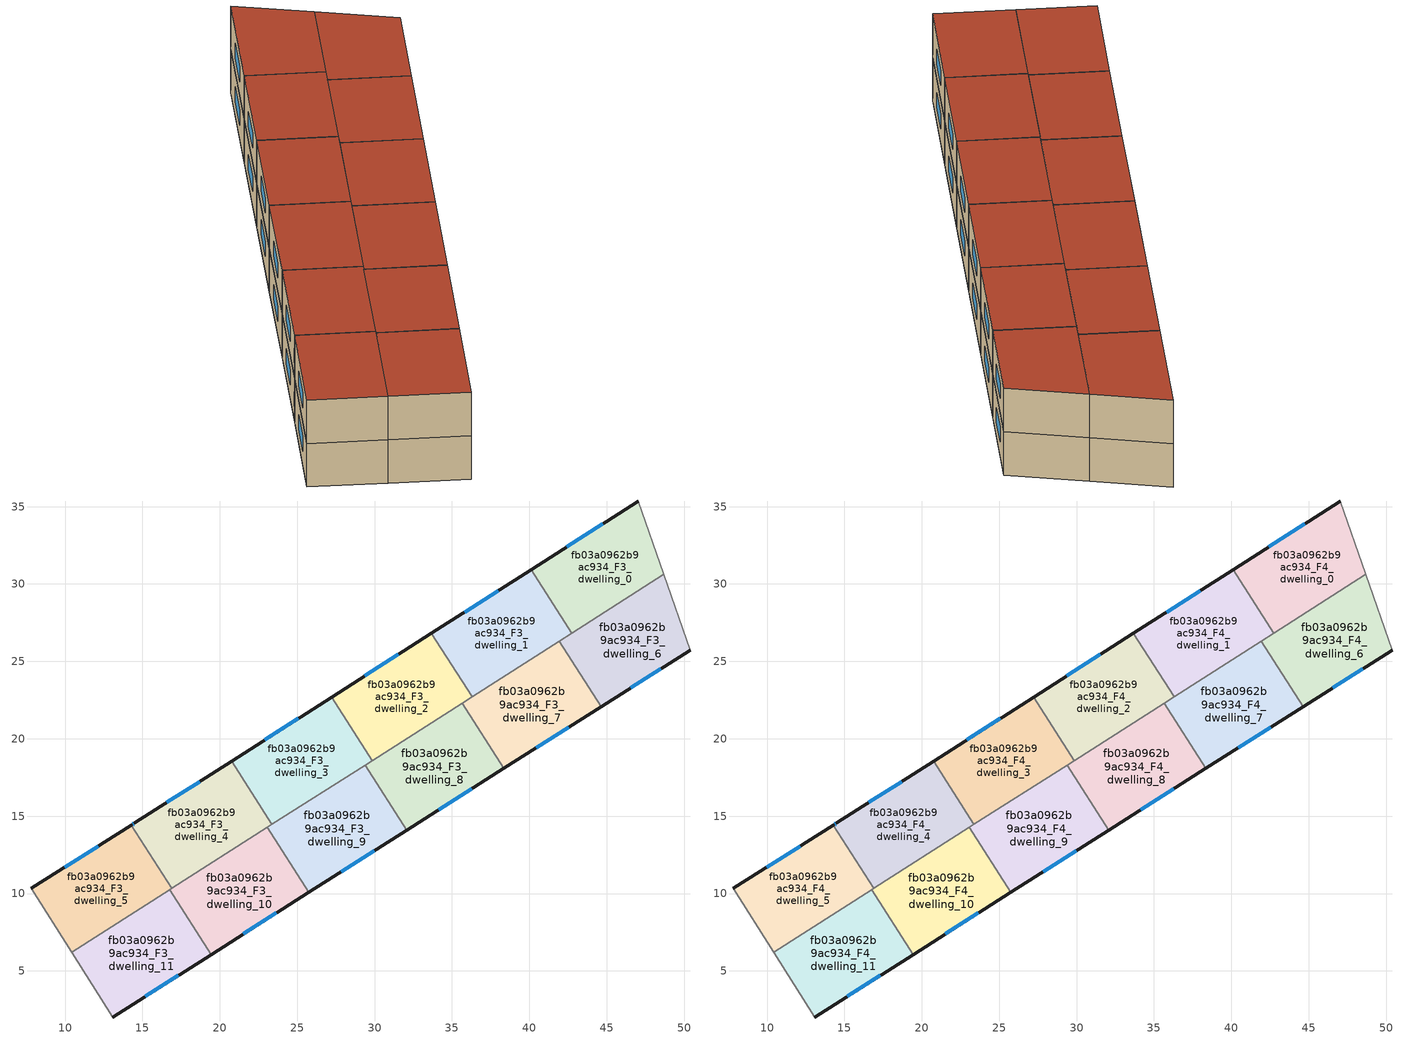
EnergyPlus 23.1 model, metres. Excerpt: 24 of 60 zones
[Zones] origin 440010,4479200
fb03a0962b9ac934_F3_dwelling_0
 floor to fb03a0962b9ac934_F2_dwelling_0 (EU_floor_Construction): 47.05,35.36 48.7,30.62 42.75,26.82 40.12,30.93 z9
 wall outside (EU_wall_Construction): 47.05,35.36 40.12,30.93 z9:12
 wall to fb03a0962b9ac934_F3_dwelling_1 (EU_wall_Construction): 40.12,30.93 42.75,26.82 z9:12
 wall adiabatic (EU_wall_Construction): 48.7,30.62 47.05,35.36 z9:12
 wall to fb03a0962b9ac934_F3_dwelling_6 (EU_wall_Construction): 42.75,26.82 48.7,30.62 z9:12
 window (EU_Window_Construction): 44.76,33.89 42.42,32.4 z9.99:11.01
fb03a0962b9ac934_F3_dwelling_1
 floor to fb03a0962b9ac934_F2_dwelling_1 (EU_floor_Construction): 40.12,30.93 42.75,26.82 36.3,22.71 33.68,26.81 z9
 wall outside (EU_wall_Construction): 40.12,30.93 33.68,26.81 z9:12
 wall to fb03a0962b9ac934_F3_dwelling_2 (EU_wall_Construction): 33.68,26.81 36.3,22.71 z9:12
 wall to fb03a0962b9ac934_F3_dwelling_7 (EU_wall_Construction): 36.3,22.71 41.94,26.31 z9:12
 wall to fb03a0962b9ac934_F3_dwelling_6 (EU_wall_Construction): 41.94,26.31 42.75,26.82 z9:12
 window (EU_Window_Construction): 37.99,29.57 35.81,28.18 z9.99:11.01
fb03a0962b9ac934_F3_dwelling_10
 floor to fb03a0962b9ac934_F2_dwelling_10 (EU_floor_Construction): 23.08,14.28 25.76,10.08 19.43,6.06 16.76,10.24 z9
 wall outside (EU_wall_Construction): 19.43,6.06 25.76,10.08 z9:12
 wall to fb03a0962b9ac934_F3_dwelling_9 (EU_wall_Construction): 25.76,10.08 23.08,14.28 z9:12
 wall to fb03a0962b9ac934_F3_dwelling_11 (EU_wall_Construction): 16.76,10.24 19.43,6.06 z9:12
 wall to fb03a0962b9ac934_F3_dwelling_4 (EU_wall_Construction): 23.08,14.28 16.9,10.33 z9:12
 wall to fb03a0962b9ac934_F3_dwelling_5 (EU_wall_Construction): 16.9,10.33 16.76,10.24 z9:12
 window (EU_Window_Construction): 21.53,7.39 23.66,8.75 z9.99:11.01
fb03a0962b9ac934_F3_dwelling_11
 floor to fb03a0962b9ac934_F2_dwelling_11 (EU_floor_Construction): 16.76,10.24 19.43,6.06 13.08,2.02 10.43,6.21 z9
 wall outside (EU_wall_Construction): 13.08,2.02 19.43,6.06 z9:12
 wall adiabatic (EU_wall_Construction): 10.43,6.21 13.08,2.02 z9:12
 wall to fb03a0962b9ac934_F3_dwelling_5 (EU_wall_Construction): 16.76,10.24 10.43,6.21 z9:12
 window (EU_Window_Construction): 15.19,3.36 17.33,4.72 z9.99:11.01
fb03a0962b9ac934_F3_dwelling_2
 floor to fb03a0962b9ac934_F2_dwelling_2 (EU_floor_Construction): 33.68,26.81 36.3,22.71 29.84,18.59 27.22,22.69 z9
 wall outside (EU_wall_Construction): 33.68,26.81 27.22,22.69 z9:12
 wall to fb03a0962b9ac934_F3_dwelling_3 (EU_wall_Construction): 27.22,22.69 29.84,18.59 z9:12
 wall to fb03a0962b9ac934_F3_dwelling_8 (EU_wall_Construction): 29.84,18.59 35.67,22.31 z9:12
 wall to fb03a0962b9ac934_F3_dwelling_7 (EU_wall_Construction): 35.67,22.31 36.3,22.71 z9:12
 window (EU_Window_Construction): 31.54,25.45 29.36,24.06 z9.99:11.01
fb03a0962b9ac934_F3_dwelling_3
 floor to fb03a0962b9ac934_F2_dwelling_3 (EU_floor_Construction): 27.22,22.69 29.84,18.59 23.37,14.46 20.76,18.56 z9
 wall outside (EU_wall_Construction): 27.22,22.69 20.76,18.56 z9:12
 wall to fb03a0962b9ac934_F3_dwelling_4 (EU_wall_Construction): 20.76,18.56 23.37,14.46 z9:12
 wall to fb03a0962b9ac934_F3_dwelling_9 (EU_wall_Construction): 23.37,14.46 29.38,18.3 z9:12
 wall to fb03a0962b9ac934_F3_dwelling_8 (EU_wall_Construction): 29.39,18.3 29.84,18.59 z9:12
 window (EU_Window_Construction): 25.08,21.32 22.9,19.93 z9.99:11.01
fb03a0962b9ac934_F3_dwelling_4
 floor to fb03a0962b9ac934_F2_dwelling_4 (EU_floor_Construction): 20.76,18.56 23.37,14.46 16.9,10.33 14.29,14.42 14.51,14.56 z9
 wall outside (EU_wall_Construction): 20.76,18.56 14.51,14.56 14.29,14.42 z9:12
 wall to fb03a0962b9ac934_F3_dwelling_5 (EU_wall_Construction): 14.29,14.42 16.9,10.33 z9:12
 wall to fb03a0962b9ac934_F3_dwelling_9 (EU_wall_Construction): 23.08,14.28 23.37,14.46 z9:12
 window (EU_Window_Construction): 14.44,14.52 14.36,14.47 / 18.69,17.23 16.58,15.89 z9.99:11.01
fb03a0962b9ac934_F3_dwelling_5
 floor to fb03a0962b9ac934_F2_dwelling_5 (EU_floor_Construction): 14.29,14.42 16.9,10.33 10.43,6.21 7.82,10.33 z9
 wall outside (EU_wall_Construction): 14.29,14.42 7.82,10.33 z9:12
 wall adiabatic (EU_wall_Construction): 7.82,10.33 10.43,6.21 z9:12
 window (EU_Window_Construction): 12.15,13.07 9.97,11.69 z9.99:11.01
fb03a0962b9ac934_F3_dwelling_6
 floor to fb03a0962b9ac934_F2_dwelling_6 (EU_floor_Construction): 48.7,30.62 50.39,25.73 44.64,22.08 41.94,26.31 z9
 wall outside (EU_wall_Construction): 44.64,22.08 50.39,25.73 z9:12
 wall adiabatic (EU_wall_Construction): 50.39,25.73 48.7,30.62 z9:12
 wall to fb03a0962b9ac934_F3_dwelling_7 (EU_wall_Construction): 41.94,26.31 44.64,22.08 z9:12
 window (EU_Window_Construction): 46.55,23.29 48.49,24.52 z9.99:11.01
fb03a0962b9ac934_F3_dwelling_7
 floor to fb03a0962b9ac934_F2_dwelling_7 (EU_floor_Construction): 41.94,26.31 44.64,22.08 38.36,18.09 35.67,22.31 z9
 wall outside (EU_wall_Construction): 38.36,18.09 44.64,22.08 z9:12
 wall to fb03a0962b9ac934_F3_dwelling_8 (EU_wall_Construction): 35.67,22.31 38.36,18.09 z9:12
 window (EU_Window_Construction): 40.44,19.41 42.56,20.75 z9.99:11.01
fb03a0962b9ac934_F3_dwelling_8
 floor to fb03a0962b9ac934_F2_dwelling_8 (EU_floor_Construction): 35.67,22.31 38.36,18.09 32.07,14.09 29.39,18.3 z9
 wall outside (EU_wall_Construction): 32.07,14.09 38.36,18.09 z9:12
 wall to fb03a0962b9ac934_F3_dwelling_9 (EU_wall_Construction): 29.39,18.3 32.07,14.09 z9:12
 window (EU_Window_Construction): 34.16,15.41 36.28,16.76 z9.99:11.01
fb03a0962b9ac934_F3_dwelling_9
 floor to fb03a0962b9ac934_F2_dwelling_9 (EU_floor_Construction): 29.39,18.3 32.07,14.09 25.76,10.08 23.08,14.28 z9
 wall outside (EU_wall_Construction): 25.76,10.08 32.07,14.09 z9:12
 window (EU_Window_Construction): 27.85,11.41 29.98,12.76 z9.99:11.01
fb03a0962b9ac934_F4_dwelling_0
 floor to fb03a0962b9ac934_F3_dwelling_0 (EU_floor_Construction): 47.05,35.36 48.7,30.62 42.75,26.82 40.12,30.93 z12
 wall outside (EU_wall_Construction): 47.05,35.36 40.12,30.93 z12:15
 wall to fb03a0962b9ac934_F4_dwelling_1 (EU_wall_Construction): 40.12,30.93 42.75,26.82 z12:15
 wall adiabatic (EU_wall_Construction): 48.7,30.62 47.05,35.36 z12:15
 wall to fb03a0962b9ac934_F4_dwelling_6 (EU_wall_Construction): 42.75,26.82 48.7,30.62 z12:15
 window (EU_Window_Construction): 44.76,33.89 42.42,32.4 z12.99:14.01
 roof outside (EU_roof_Construction): 48.7,30.62 47.05,35.36 40.12,30.93 42.75,26.82 z15
fb03a0962b9ac934_F4_dwelling_1
 floor to fb03a0962b9ac934_F3_dwelling_1 (EU_floor_Construction): 40.12,30.93 42.75,26.82 36.3,22.71 33.68,26.81 z12
 wall outside (EU_wall_Construction): 40.12,30.93 33.68,26.81 z12:15
 wall to fb03a0962b9ac934_F4_dwelling_2 (EU_wall_Construction): 33.68,26.81 36.3,22.71 z12:15
 wall to fb03a0962b9ac934_F4_dwelling_7 (EU_wall_Construction): 36.3,22.71 41.94,26.31 z12:15
 wall to fb03a0962b9ac934_F4_dwelling_6 (EU_wall_Construction): 41.94,26.31 42.75,26.82 z12:15
 window (EU_Window_Construction): 37.99,29.57 35.81,28.18 z12.99:14.01
 roof outside (EU_roof_Construction): 42.75,26.82 40.12,30.93 33.68,26.81 36.3,22.71 z15
fb03a0962b9ac934_F4_dwelling_10
 floor to fb03a0962b9ac934_F3_dwelling_10 (EU_floor_Construction): 23.08,14.28 25.76,10.08 19.43,6.06 16.76,10.24 z12
 wall outside (EU_wall_Construction): 19.43,6.06 25.76,10.08 z12:15
 wall to fb03a0962b9ac934_F4_dwelling_9 (EU_wall_Construction): 25.76,10.08 23.08,14.28 z12:15
 wall to fb03a0962b9ac934_F4_dwelling_11 (EU_wall_Construction): 16.76,10.24 19.43,6.06 z12:15
 wall to fb03a0962b9ac934_F4_dwelling_4 (EU_wall_Construction): 23.08,14.28 16.9,10.33 z12:15
 wall to fb03a0962b9ac934_F4_dwelling_5 (EU_wall_Construction): 16.9,10.33 16.76,10.24 z12:15
 window (EU_Window_Construction): 21.53,7.39 23.66,8.75 z12.99:14.01
 roof outside (EU_roof_Construction): 25.76,10.08 23.08,14.28 16.76,10.24 19.43,6.06 z15
fb03a0962b9ac934_F4_dwelling_11
 floor to fb03a0962b9ac934_F3_dwelling_11 (EU_floor_Construction): 16.76,10.24 19.43,6.06 13.08,2.02 10.43,6.21 z12
 wall outside (EU_wall_Construction): 13.08,2.02 19.43,6.06 z12:15
 wall adiabatic (EU_wall_Construction): 10.43,6.21 13.08,2.02 z12:15
 wall to fb03a0962b9ac934_F4_dwelling_5 (EU_wall_Construction): 16.76,10.24 10.43,6.21 z12:15
 window (EU_Window_Construction): 15.19,3.36 17.33,4.72 z12.99:14.01
 roof outside (EU_roof_Construction): 19.43,6.06 16.76,10.24 10.43,6.21 13.08,2.02 z15
fb03a0962b9ac934_F4_dwelling_2
 floor to fb03a0962b9ac934_F3_dwelling_2 (EU_floor_Construction): 33.68,26.81 36.3,22.71 29.84,18.59 27.22,22.69 z12
 wall outside (EU_wall_Construction): 33.68,26.81 27.22,22.69 z12:15
 wall to fb03a0962b9ac934_F4_dwelling_3 (EU_wall_Construction): 27.22,22.69 29.84,18.59 z12:15
 wall to fb03a0962b9ac934_F4_dwelling_8 (EU_wall_Construction): 29.84,18.59 35.67,22.31 z12:15
 wall to fb03a0962b9ac934_F4_dwelling_7 (EU_wall_Construction): 35.67,22.31 36.3,22.71 z12:15
 window (EU_Window_Construction): 31.54,25.45 29.36,24.06 z12.99:14.01
 roof outside (EU_roof_Construction): 36.3,22.71 33.68,26.81 27.22,22.69 29.84,18.59 z15
fb03a0962b9ac934_F4_dwelling_3
 floor to fb03a0962b9ac934_F3_dwelling_3 (EU_floor_Construction): 27.22,22.69 29.84,18.59 23.37,14.46 20.76,18.56 z12
 wall outside (EU_wall_Construction): 27.22,22.69 20.76,18.56 z12:15
 wall to fb03a0962b9ac934_F4_dwelling_4 (EU_wall_Construction): 20.76,18.56 23.37,14.46 z12:15
 wall to fb03a0962b9ac934_F4_dwelling_9 (EU_wall_Construction): 23.37,14.46 29.38,18.3 z12:15
 wall to fb03a0962b9ac934_F4_dwelling_8 (EU_wall_Construction): 29.39,18.3 29.84,18.59 z12:15
 window (EU_Window_Construction): 25.08,21.32 22.9,19.93 z12.99:14.01
 roof outside (EU_roof_Construction): 29.84,18.59 27.22,22.69 20.76,18.56 23.37,14.46 z15
fb03a0962b9ac934_F4_dwelling_4
 floor to fb03a0962b9ac934_F3_dwelling_4 (EU_floor_Construction): 20.76,18.56 23.37,14.46 16.9,10.33 14.29,14.42 14.51,14.56 z12
 wall outside (EU_wall_Construction): 20.76,18.56 14.51,14.56 14.29,14.42 z12:15
 wall to fb03a0962b9ac934_F4_dwelling_5 (EU_wall_Construction): 14.29,14.42 16.9,10.33 z12:15
 wall to fb03a0962b9ac934_F4_dwelling_9 (EU_wall_Construction): 23.08,14.28 23.37,14.46 z12:15
 window (EU_Window_Construction): 14.44,14.52 14.36,14.47 / 18.69,17.23 16.58,15.89 z12.99:14.01
 roof outside (EU_roof_Construction): 23.37,14.46 20.76,18.56 14.51,14.56 14.29,14.42 16.9,10.33 z15
fb03a0962b9ac934_F4_dwelling_5
 floor to fb03a0962b9ac934_F3_dwelling_5 (EU_floor_Construction): 14.29,14.42 16.9,10.33 10.43,6.21 7.82,10.33 z12
 wall outside (EU_wall_Construction): 14.29,14.42 7.82,10.33 z12:15
 wall adiabatic (EU_wall_Construction): 7.82,10.33 10.43,6.21 z12:15
 window (EU_Window_Construction): 12.15,13.07 9.97,11.69 z12.99:14.01
 roof outside (EU_roof_Construction): 16.9,10.33 14.29,14.42 7.82,10.33 10.43,6.21 z15
fb03a0962b9ac934_F4_dwelling_6
 floor to fb03a0962b9ac934_F3_dwelling_6 (EU_floor_Construction): 48.7,30.62 50.39,25.73 44.64,22.08 41.94,26.31 z12
 wall outside (EU_wall_Construction): 44.64,22.08 50.39,25.73 z12:15
 wall adiabatic (EU_wall_Construction): 50.39,25.73 48.7,30.62 z12:15
 wall to fb03a0962b9ac934_F4_dwelling_7 (EU_wall_Construction): 41.94,26.31 44.64,22.08 z12:15
 window (EU_Window_Construction): 46.55,23.29 48.49,24.52 z12.99:14.01
 roof outside (EU_roof_Construction): 50.39,25.73 48.7,30.62 41.94,26.31 44.64,22.08 z15
fb03a0962b9ac934_F4_dwelling_7
 floor to fb03a0962b9ac934_F3_dwelling_7 (EU_floor_Construction): 41.94,26.31 44.64,22.08 38.36,18.09 35.67,22.31 z12
 wall outside (EU_wall_Construction): 38.36,18.09 44.64,22.08 z12:15
 wall to fb03a0962b9ac934_F4_dwelling_8 (EU_wall_Construction): 35.67,22.31 38.36,18.09 z12:15
 window (EU_Window_Construction): 40.44,19.41 42.56,20.75 z12.99:14.01
 roof outside (EU_roof_Construction): 44.64,22.08 41.94,26.31 35.67,22.31 38.36,18.09 z15
fb03a0962b9ac934_F4_dwelling_8
 floor to fb03a0962b9ac934_F3_dwelling_8 (EU_floor_Construction): 35.67,22.31 38.36,18.09 32.07,14.09 29.39,18.3 z12
 wall outside (EU_wall_Construction): 32.07,14.09 38.36,18.09 z12:15
 wall to fb03a0962b9ac934_F4_dwelling_9 (EU_wall_Construction): 29.39,18.3 32.07,14.09 z12:15
 window (EU_Window_Construction): 34.16,15.41 36.28,16.76 z12.99:14.01
 roof outside (EU_roof_Construction): 38.36,18.09 35.67,22.31 29.39,18.3 32.07,14.09 z15
fb03a0962b9ac934_F4_dwelling_9
 floor to fb03a0962b9ac934_F3_dwelling_9 (EU_floor_Construction): 29.39,18.3 32.07,14.09 25.76,10.08 23.08,14.28 z12
 wall outside (EU_wall_Construction): 25.76,10.08 32.07,14.09 z12:15
 window (EU_Window_Construction): 27.85,11.41 29.98,12.76 z12.99:14.01
 roof outside (EU_roof_Construction): 32.07,14.09 29.39,18.3 23.08,14.28 25.76,10.08 z15
[Building]
EU S2 Campaign: North Axis=0; Terrain=City; Solar Distribution=FullExterior
[Site:Location]
Madrid: Latitude=40.5; Longitude=-3.5; Time Zone=1; Elevation=609
[SizingPeriod:WeatherFileDays]
AnnualSizingPeriod: Begin Month=1; Begin Day of Month=1; End Month=12; End Day of Month=31; Day of Week for Start Day=Monday; Use Weather File Daylight Saving Period=No; Use Weather File Rain and Snow Indicators=No
[MATERIAL]
EU_InternalMass_Material: Roughness=MediumRough; Thickness=0.1; Conductivity=1; Density=1800; Specific Heat=900; Thermal Absorptance=0.9; Solar Absorptance=0.7; Visible Absorptance=0.7
[MATERIAL:NOMASS] Roughness=MediumRough; Thermal Absorptance=0.9; Solar Absorptance=0.7; Visible Absorptance=0.7
Name | Thermal Resistance
EU_wall_NoMass | 0.609216
EU_roof_NoMass | 0.513268
EU_floor_NoMass | 0.568163
[WINDOWMATERIAL:SIMPLEGLAZINGSYSTEM]
EU_Window_SimpleGlazing: UFactor=5.50606; Solar Heat Gain Coefficient=0.85; Visible Transmittance=0.85
[CONSTRUCTION]
EU_wall_Construction: EU_wall_NoMass
EU_roof_Construction: EU_roof_NoMass
EU_floor_Construction: EU_floor_NoMass
EU_InternalMass_Construction: EU_InternalMass_Material
EU_Window_Construction: EU_Window_SimpleGlazing
[ZONE] Type=1; Multiplier=1; Ceiling Height=autocalculate; Floor Area=autocalculate; Part of Total Floor Area=Yes
Name | Volume
fb03a0962b9ac934_F3_dwelling_0; fb03a0962b9ac934_F4_dwelling_0 | 111.836
fb03a0962b9ac934_F3_dwelling_1; fb03a0962b9ac934_F4_dwelling_1 | 111.844
fb03a0962b9ac934_F3_dwelling_10; fb03a0962b9ac934_F4_dwelling_10 | 111.827
fb03a0962b9ac934_F3_dwelling_11; fb03a0962b9ac934_F4_dwelling_11 | 111.821
fb03a0962b9ac934_F3_dwelling_2; fb03a0962b9ac934_F4_dwelling_2 | 111.823
fb03a0962b9ac934_F3_dwelling_3; fb03a0962b9ac934_F4_dwelling_3 | 111.834
fb03a0962b9ac934_F3_dwelling_4; fb03a0962b9ac934_F4_dwelling_4 | 111.825
fb03a0962b9ac934_F3_dwelling_5; fb03a0962b9ac934_F4_dwelling_5; fb03a0962b9ac934_F3_dwelling_7; fb03a0962b9ac934_F4_dwelling_7 | 111.832
fb03a0962b9ac934_F3_dwelling_6; fb03a0962b9ac934_F4_dwelling_6 | 111.847
fb03a0962b9ac934_F3_dwelling_8; fb03a0962b9ac934_F4_dwelling_8 | 111.819
fb03a0962b9ac934_F3_dwelling_9; fb03a0962b9ac934_F4_dwelling_9 | 111.839
[INTERNALMASS] Construction=EU_InternalMass_Construction
Name | Zone or ZoneList | Surface Area
fb03a0962b9ac934_F3_dwelling_0_EU_InternalMass | fb03a0962b9ac934_F3_dwelling_0 | 37.2785
fb03a0962b9ac934_F3_dwelling_1_EU_InternalMass | fb03a0962b9ac934_F3_dwelling_1 | 37.2817
fb03a0962b9ac934_F3_dwelling_2_EU_InternalMass | fb03a0962b9ac934_F3_dwelling_2 | 37.2743
fb03a0962b9ac934_F3_dwelling_3_EU_InternalMass | fb03a0962b9ac934_F3_dwelling_3 | 37.2781
fb03a0962b9ac934_F3_dwelling_4_EU_InternalMass | fb03a0962b9ac934_F3_dwelling_4 | 37.275
fb03a0962b9ac934_F3_dwelling_5_EU_InternalMass | fb03a0962b9ac934_F3_dwelling_5 | 37.2775
fb03a0962b9ac934_F3_dwelling_6_EU_InternalMass | fb03a0962b9ac934_F3_dwelling_6 | 37.2825
fb03a0962b9ac934_F3_dwelling_7_EU_InternalMass | fb03a0962b9ac934_F3_dwelling_7 | 37.2774
fb03a0962b9ac934_F3_dwelling_8_EU_InternalMass | fb03a0962b9ac934_F3_dwelling_8 | 37.2731
fb03a0962b9ac934_F3_dwelling_9_EU_InternalMass | fb03a0962b9ac934_F3_dwelling_9 | 37.2796
fb03a0962b9ac934_F3_dwelling_10_EU_InternalMass | fb03a0962b9ac934_F3_dwelling_10 | 37.2756
fb03a0962b9ac934_F3_dwelling_11_EU_InternalMass | fb03a0962b9ac934_F3_dwelling_11 | 37.2735
fb03a0962b9ac934_F4_dwelling_0_EU_InternalMass | fb03a0962b9ac934_F4_dwelling_0 | 37.2785
fb03a0962b9ac934_F4_dwelling_1_EU_InternalMass | fb03a0962b9ac934_F4_dwelling_1 | 37.2817
fb03a0962b9ac934_F4_dwelling_2_EU_InternalMass | fb03a0962b9ac934_F4_dwelling_2 | 37.2743
fb03a0962b9ac934_F4_dwelling_3_EU_InternalMass | fb03a0962b9ac934_F4_dwelling_3 | 37.2781
fb03a0962b9ac934_F4_dwelling_4_EU_InternalMass | fb03a0962b9ac934_F4_dwelling_4 | 37.275
fb03a0962b9ac934_F4_dwelling_5_EU_InternalMass | fb03a0962b9ac934_F4_dwelling_5 | 37.2775
fb03a0962b9ac934_F4_dwelling_6_EU_InternalMass | fb03a0962b9ac934_F4_dwelling_6 | 37.2825
fb03a0962b9ac934_F4_dwelling_7_EU_InternalMass | fb03a0962b9ac934_F4_dwelling_7 | 37.2774
fb03a0962b9ac934_F4_dwelling_8_EU_InternalMass | fb03a0962b9ac934_F4_dwelling_8 | 37.2731
fb03a0962b9ac934_F4_dwelling_9_EU_InternalMass | fb03a0962b9ac934_F4_dwelling_9 | 37.2796
fb03a0962b9ac934_F4_dwelling_10_EU_InternalMass | fb03a0962b9ac934_F4_dwelling_10 | 37.2756
fb03a0962b9ac934_F4_dwelling_11_EU_InternalMass | fb03a0962b9ac934_F4_dwelling_11 | 37.2735
[OTHEREQUIPMENT] Fuel Type=Electricity; Design Level Calculation Method=Watts/Area; Power per Zone Floor Area=1; Fraction Latent=0; Fraction Radiant=0; Fraction Lost=0; Carbon Dioxide Generation Rate=0; EndUse Subcategory=EU_Step8_InternalGains
Name | Zone or ZoneList or Space or SpaceList | Schedule
EU_Step8_InternalGain_fb03a0962b9ac934_F3_dwelling_0_f000 | fb03a0962b9ac934_F3_dwelling_0 | EU_Step8_GainSchedule_fb03a0962b9ac934_F3_dwelling_0_f000
EU_Step8_InternalGain_fb03a0962b9ac934_F3_dwelling_1_f000 | fb03a0962b9ac934_F3_dwelling_1 | EU_Step8_GainSchedule_fb03a0962b9ac934_F3_dwelling_1_f000
EU_Step8_InternalGain_fb03a0962b9ac934_F3_dwelling_2_f000 | fb03a0962b9ac934_F3_dwelling_2 | EU_Step8_GainSchedule_fb03a0962b9ac934_F3_dwelling_2_f000
EU_Step8_InternalGain_fb03a0962b9ac934_F3_dwelling_3_f000 | fb03a0962b9ac934_F3_dwelling_3 | EU_Step8_GainSchedule_fb03a0962b9ac934_F3_dwelling_3_f000
EU_Step8_InternalGain_fb03a0962b9ac934_F3_dwelling_4_f000 | fb03a0962b9ac934_F3_dwelling_4 | EU_Step8_GainSchedule_fb03a0962b9ac934_F3_dwelling_4_f000
EU_Step8_InternalGain_fb03a0962b9ac934_F3_dwelling_5_f000 | fb03a0962b9ac934_F3_dwelling_5 | EU_Step8_GainSchedule_fb03a0962b9ac934_F3_dwelling_5_f000
EU_Step8_InternalGain_fb03a0962b9ac934_F3_dwelling_6_f000 | fb03a0962b9ac934_F3_dwelling_6 | EU_Step8_GainSchedule_fb03a0962b9ac934_F3_dwelling_6_f000
EU_Step8_InternalGain_fb03a0962b9ac934_F3_dwelling_7_f000 | fb03a0962b9ac934_F3_dwelling_7 | EU_Step8_GainSchedule_fb03a0962b9ac934_F3_dwelling_7_f000
EU_Step8_InternalGain_fb03a0962b9ac934_F3_dwelling_8_f000 | fb03a0962b9ac934_F3_dwelling_8 | EU_Step8_GainSchedule_fb03a0962b9ac934_F3_dwelling_8_f000
EU_Step8_InternalGain_fb03a0962b9ac934_F3_dwelling_9_f000 | fb03a0962b9ac934_F3_dwelling_9 | EU_Step8_GainSchedule_fb03a0962b9ac934_F3_dwelling_9_f000
EU_Step8_InternalGain_fb03a0962b9ac934_F3_dwelling_10_f000 | fb03a0962b9ac934_F3_dwelling_10 | EU_Step8_GainSchedule_fb03a0962b9ac934_F3_dwelling_10_f000
EU_Step8_InternalGain_fb03a0962b9ac934_F3_dwelling_11_f000 | fb03a0962b9ac934_F3_dwelling_11 | EU_Step8_GainSchedule_fb03a0962b9ac934_F3_dwelling_11_f000
EU_Step8_InternalGain_fb03a0962b9ac934_F4_dwelling_0_f000 | fb03a0962b9ac934_F4_dwelling_0 | EU_Step8_GainSchedule_fb03a0962b9ac934_F4_dwelling_0_f000
EU_Step8_InternalGain_fb03a0962b9ac934_F4_dwelling_1_f000 | fb03a0962b9ac934_F4_dwelling_1 | EU_Step8_GainSchedule_fb03a0962b9ac934_F4_dwelling_1_f000
EU_Step8_InternalGain_fb03a0962b9ac934_F4_dwelling_2_f000 | fb03a0962b9ac934_F4_dwelling_2 | EU_Step8_GainSchedule_fb03a0962b9ac934_F4_dwelling_2_f000
EU_Step8_InternalGain_fb03a0962b9ac934_F4_dwelling_3_f000 | fb03a0962b9ac934_F4_dwelling_3 | EU_Step8_GainSchedule_fb03a0962b9ac934_F4_dwelling_3_f000
EU_Step8_InternalGain_fb03a0962b9ac934_F4_dwelling_4_f000 | fb03a0962b9ac934_F4_dwelling_4 | EU_Step8_GainSchedule_fb03a0962b9ac934_F4_dwelling_4_f000
EU_Step8_InternalGain_fb03a0962b9ac934_F4_dwelling_5_f000 | fb03a0962b9ac934_F4_dwelling_5 | EU_Step8_GainSchedule_fb03a0962b9ac934_F4_dwelling_5_f000
EU_Step8_InternalGain_fb03a0962b9ac934_F4_dwelling_6_f000 | fb03a0962b9ac934_F4_dwelling_6 | EU_Step8_GainSchedule_fb03a0962b9ac934_F4_dwelling_6_f000
EU_Step8_InternalGain_fb03a0962b9ac934_F4_dwelling_7_f000 | fb03a0962b9ac934_F4_dwelling_7 | EU_Step8_GainSchedule_fb03a0962b9ac934_F4_dwelling_7_f000
EU_Step8_InternalGain_fb03a0962b9ac934_F4_dwelling_8_f000 | fb03a0962b9ac934_F4_dwelling_8 | EU_Step8_GainSchedule_fb03a0962b9ac934_F4_dwelling_8_f000
EU_Step8_InternalGain_fb03a0962b9ac934_F4_dwelling_9_f000 | fb03a0962b9ac934_F4_dwelling_9 | EU_Step8_GainSchedule_fb03a0962b9ac934_F4_dwelling_9_f000
EU_Step8_InternalGain_fb03a0962b9ac934_F4_dwelling_10_f000 | fb03a0962b9ac934_F4_dwelling_10 | EU_Step8_GainSchedule_fb03a0962b9ac934_F4_dwelling_10_f000
EU_Step8_InternalGain_fb03a0962b9ac934_F4_dwelling_11_f000 | fb03a0962b9ac934_F4_dwelling_11 | EU_Step8_GainSchedule_fb03a0962b9ac934_F4_dwelling_11_f000
[ZONEVENTILATION:DESIGNFLOWRATE] Schedule=EU_AlwaysOn; Design Flow Rate Calculation Method=AirChanges/Hour; Air Changes per Hour=0.752966; Ventilation Type=Natural; Fan Pressure Rise=0; Fan Total Efficiency=1; Constant Term Coefficient=1; Temperature Term Coefficient=0; Velocity Term Coefficient=0; Velocity Squared Term Coefficient=0; Minimum Indoor Temperature=-100; Maximum Indoor Temperature=100; Delta Temperature=-100; Minimum Outdoor Temperature=-100; Maximum Outdoor Temperature=100; Maximum Wind Speed=40
Name | Zone or ZoneList or Space or SpaceList
EU_ConstantAir_fb03a0962b9ac934_F3_dwelling_0 | fb03a0962b9ac934_F3_dwelling_0
EU_ConstantAir_fb03a0962b9ac934_F3_dwelling_1 | fb03a0962b9ac934_F3_dwelling_1
EU_ConstantAir_fb03a0962b9ac934_F3_dwelling_2 | fb03a0962b9ac934_F3_dwelling_2
EU_ConstantAir_fb03a0962b9ac934_F3_dwelling_3 | fb03a0962b9ac934_F3_dwelling_3
EU_ConstantAir_fb03a0962b9ac934_F3_dwelling_4 | fb03a0962b9ac934_F3_dwelling_4
EU_ConstantAir_fb03a0962b9ac934_F3_dwelling_5 | fb03a0962b9ac934_F3_dwelling_5
EU_ConstantAir_fb03a0962b9ac934_F3_dwelling_6 | fb03a0962b9ac934_F3_dwelling_6
EU_ConstantAir_fb03a0962b9ac934_F3_dwelling_7 | fb03a0962b9ac934_F3_dwelling_7
EU_ConstantAir_fb03a0962b9ac934_F3_dwelling_8 | fb03a0962b9ac934_F3_dwelling_8
EU_ConstantAir_fb03a0962b9ac934_F3_dwelling_9 | fb03a0962b9ac934_F3_dwelling_9
EU_ConstantAir_fb03a0962b9ac934_F3_dwelling_10 | fb03a0962b9ac934_F3_dwelling_10
EU_ConstantAir_fb03a0962b9ac934_F3_dwelling_11 | fb03a0962b9ac934_F3_dwelling_11
EU_ConstantAir_fb03a0962b9ac934_F4_dwelling_0 | fb03a0962b9ac934_F4_dwelling_0
EU_ConstantAir_fb03a0962b9ac934_F4_dwelling_1 | fb03a0962b9ac934_F4_dwelling_1
EU_ConstantAir_fb03a0962b9ac934_F4_dwelling_2 | fb03a0962b9ac934_F4_dwelling_2
EU_ConstantAir_fb03a0962b9ac934_F4_dwelling_3 | fb03a0962b9ac934_F4_dwelling_3
EU_ConstantAir_fb03a0962b9ac934_F4_dwelling_4 | fb03a0962b9ac934_F4_dwelling_4
EU_ConstantAir_fb03a0962b9ac934_F4_dwelling_5 | fb03a0962b9ac934_F4_dwelling_5
EU_ConstantAir_fb03a0962b9ac934_F4_dwelling_6 | fb03a0962b9ac934_F4_dwelling_6
EU_ConstantAir_fb03a0962b9ac934_F4_dwelling_7 | fb03a0962b9ac934_F4_dwelling_7
EU_ConstantAir_fb03a0962b9ac934_F4_dwelling_8 | fb03a0962b9ac934_F4_dwelling_8
EU_ConstantAir_fb03a0962b9ac934_F4_dwelling_9 | fb03a0962b9ac934_F4_dwelling_9
EU_ConstantAir_fb03a0962b9ac934_F4_dwelling_10 | fb03a0962b9ac934_F4_dwelling_10
EU_ConstantAir_fb03a0962b9ac934_F4_dwelling_11 | fb03a0962b9ac934_F4_dwelling_11
[HVACTEMPLATE:THERMOSTAT] Constant Heating Setpoint=20; Constant Cooling Setpoint=50
EU_HeatOnly_fb03a0962b9ac934_F0_dwelling_0; EU_HeatOnly_fb03a0962b9ac934_F0_dwelling_1; EU_HeatOnly_fb03a0962b9ac934_F0_dwelling_2; EU_HeatOnly_fb03a0962b9ac934_F0_dwelling_3; EU_HeatOnly_fb03a0962b9ac934_F0_dwelling_4; EU_HeatOnly_fb03a0962b9ac934_F0_dwelling_5; EU_HeatOnly_fb03a0962b9ac934_F0_dwelling_6; EU_HeatOnly_fb03a0962b9ac934_F0_dwelling_7; EU_HeatOnly_fb03a0962b9ac934_F0_dwelling_8; EU_HeatOnly_fb03a0962b9ac934_F0_dwelling_9; EU_HeatOnly_fb03a0962b9ac934_F0_dwelling_10; EU_HeatOnly_fb03a0962b9ac934_F0_dwelling_11; EU_HeatOnly_fb03a0962b9ac934_F1_dwelling_0; EU_HeatOnly_fb03a0962b9ac934_F1_dwelling_1; EU_HeatOnly_fb03a0962b9ac934_F1_dwelling_2; EU_HeatOnly_fb03a0962b9ac934_F1_dwelling_3; EU_HeatOnly_fb03a0962b9ac934_F1_dwelling_4; EU_HeatOnly_fb03a0962b9ac934_F1_dwelling_5; EU_HeatOnly_fb03a0962b9ac934_F1_dwelling_6; EU_HeatOnly_fb03a0962b9ac934_F1_dwelling_7; EU_HeatOnly_fb03a0962b9ac934_F1_dwelling_8; EU_HeatOnly_fb03a0962b9ac934_F1_dwelling_9; EU_HeatOnly_fb03a0962b9ac934_F1_dwelling_10; EU_HeatOnly_fb03a0962b9ac934_F1_dwelling_11; EU_HeatOnly_fb03a0962b9ac934_F2_dwelling_0; EU_HeatOnly_fb03a0962b9ac934_F2_dwelling_1; EU_HeatOnly_fb03a0962b9ac934_F2_dwelling_2; EU_HeatOnly_fb03a0962b9ac934_F2_dwelling_3; EU_HeatOnly_fb03a0962b9ac934_F2_dwelling_4; EU_HeatOnly_fb03a0962b9ac934_F2_dwelling_5; EU_HeatOnly_fb03a0962b9ac934_F2_dwelling_6; EU_HeatOnly_fb03a0962b9ac934_F2_dwelling_7; EU_HeatOnly_fb03a0962b9ac934_F2_dwelling_8; EU_HeatOnly_fb03a0962b9ac934_F2_dwelling_9; EU_HeatOnly_fb03a0962b9ac934_F2_dwelling_10; EU_HeatOnly_fb03a0962b9ac934_F2_dwelling_11; EU_HeatOnly_fb03a0962b9ac934_F3_dwelling_0; EU_HeatOnly_fb03a0962b9ac934_F3_dwelling_1; EU_HeatOnly_fb03a0962b9ac934_F3_dwelling_2; EU_HeatOnly_fb03a0962b9ac934_F3_dwelling_3; EU_HeatOnly_fb03a0962b9ac934_F3_dwelling_4; EU_HeatOnly_fb03a0962b9ac934_F3_dwelling_5; EU_HeatOnly_fb03a0962b9ac934_F3_dwelling_6; EU_HeatOnly_fb03a0962b9ac934_F3_dwelling_7; EU_HeatOnly_fb03a0962b9ac934_F3_dwelling_8; EU_HeatOnly_fb03a0962b9ac934_F3_dwelling_9; EU_HeatOnly_fb03a0962b9ac934_F3_dwelling_10; EU_HeatOnly_fb03a0962b9ac934_F3_dwelling_11; EU_HeatOnly_fb03a0962b9ac934_F4_dwelling_0; EU_HeatOnly_fb03a0962b9ac934_F4_dwelling_1; EU_HeatOnly_fb03a0962b9ac934_F4_dwelling_2; EU_HeatOnly_fb03a0962b9ac934_F4_dwelling_3; EU_HeatOnly_fb03a0962b9ac934_F4_dwelling_4; EU_HeatOnly_fb03a0962b9ac934_F4_dwelling_5; EU_HeatOnly_fb03a0962b9ac934_F4_dwelling_6; EU_HeatOnly_fb03a0962b9ac934_F4_dwelling_7; EU_HeatOnly_fb03a0962b9ac934_F4_dwelling_8; EU_HeatOnly_fb03a0962b9ac934_F4_dwelling_9; EU_HeatOnly_fb03a0962b9ac934_F4_dwelling_10; EU_HeatOnly_fb03a0962b9ac934_F4_dwelling_11
[HVACTEMPLATE:ZONE:IDEALLOADSAIRSYSTEM] System Availability Schedule=EU_AlwaysOn; Maximum Heating Supply Air Temperature=50; Minimum Cooling Supply Air Temperature=13; Maximum Heating Supply Air Humidity Ratio=0.0156; Minimum Cooling Supply Air Humidity Ratio=0.0077; Heating Limit=NoLimit; Cooling Limit=NoLimit; Heating Availability Schedule=EU_AlwaysOn; Cooling Availability Schedule=EU_CoolingOff; Dehumidification Control Type=ConstantSensibleHeatRatio; Cooling Sensible Heat Ratio=0.7; Dehumidification Setpoint=60; Humidification Control Type=None; Humidification Setpoint=30; Outdoor Air Method=None; Outdoor Air Flow Rate per Person=0.00944; Outdoor Air Flow Rate per Zone Floor Area=0; Outdoor Air Flow Rate per Zone=0; Demand Controlled Ventilation Type=None; Outdoor Air Economizer Type=NoEconomizer; Heat Recovery Type=None; Sensible Heat Recovery Effectiveness=0.7; Latent Heat Recovery Effectiveness=0.65
Name | Template Thermostat
fb03a0962b9ac934_F3_dwelling_0 | EU_HeatOnly_fb03a0962b9ac934_F3_dwelling_0
fb03a0962b9ac934_F3_dwelling_1 | EU_HeatOnly_fb03a0962b9ac934_F3_dwelling_1
fb03a0962b9ac934_F3_dwelling_2 | EU_HeatOnly_fb03a0962b9ac934_F3_dwelling_2
fb03a0962b9ac934_F3_dwelling_3 | EU_HeatOnly_fb03a0962b9ac934_F3_dwelling_3
fb03a0962b9ac934_F3_dwelling_4 | EU_HeatOnly_fb03a0962b9ac934_F3_dwelling_4
fb03a0962b9ac934_F3_dwelling_5 | EU_HeatOnly_fb03a0962b9ac934_F3_dwelling_5
fb03a0962b9ac934_F3_dwelling_6 | EU_HeatOnly_fb03a0962b9ac934_F3_dwelling_6
fb03a0962b9ac934_F3_dwelling_7 | EU_HeatOnly_fb03a0962b9ac934_F3_dwelling_7
fb03a0962b9ac934_F3_dwelling_8 | EU_HeatOnly_fb03a0962b9ac934_F3_dwelling_8
fb03a0962b9ac934_F3_dwelling_9 | EU_HeatOnly_fb03a0962b9ac934_F3_dwelling_9
fb03a0962b9ac934_F3_dwelling_10 | EU_HeatOnly_fb03a0962b9ac934_F3_dwelling_10
fb03a0962b9ac934_F3_dwelling_11 | EU_HeatOnly_fb03a0962b9ac934_F3_dwelling_11
fb03a0962b9ac934_F4_dwelling_0 | EU_HeatOnly_fb03a0962b9ac934_F4_dwelling_0
fb03a0962b9ac934_F4_dwelling_1 | EU_HeatOnly_fb03a0962b9ac934_F4_dwelling_1
fb03a0962b9ac934_F4_dwelling_2 | EU_HeatOnly_fb03a0962b9ac934_F4_dwelling_2
fb03a0962b9ac934_F4_dwelling_3 | EU_HeatOnly_fb03a0962b9ac934_F4_dwelling_3
fb03a0962b9ac934_F4_dwelling_4 | EU_HeatOnly_fb03a0962b9ac934_F4_dwelling_4
fb03a0962b9ac934_F4_dwelling_5 | EU_HeatOnly_fb03a0962b9ac934_F4_dwelling_5
fb03a0962b9ac934_F4_dwelling_6 | EU_HeatOnly_fb03a0962b9ac934_F4_dwelling_6
fb03a0962b9ac934_F4_dwelling_7 | EU_HeatOnly_fb03a0962b9ac934_F4_dwelling_7
fb03a0962b9ac934_F4_dwelling_8 | EU_HeatOnly_fb03a0962b9ac934_F4_dwelling_8
fb03a0962b9ac934_F4_dwelling_9 | EU_HeatOnly_fb03a0962b9ac934_F4_dwelling_9
fb03a0962b9ac934_F4_dwelling_10 | EU_HeatOnly_fb03a0962b9ac934_F4_dwelling_10
fb03a0962b9ac934_F4_dwelling_11 | EU_HeatOnly_fb03a0962b9ac934_F4_dwelling_11
[SIZING:ZONE] Zone Cooling Design Supply Air Temperature Input Method=SupplyAirTemperature; Zone Cooling Design Supply Air Temperature=13; Zone Heating Design Supply Air Temperature Input Method=SupplyAirTemperature; Zone Heating Design Supply Air Temperature=50; Zone Cooling Design Supply Air Humidity Ratio=0.008; Zone Heating Design Supply Air Humidity Ratio=0.008; Cooling Design Air Flow Method=DesignDay; Cooling Design Air Flow Rate=0; Cooling Minimum Air Flow per Zone Floor Area=0.000762; Cooling Minimum Air Flow=0; Cooling Minimum Air Flow Fraction=0.2; Heating Design Air Flow Method=DesignDay; Heating Design Air Flow Rate=0; Heating Maximum Air Flow per Zone Floor Area=0.002032; Heating Maximum Air Flow=0.141576; Heating Maximum Air Flow Fraction=0.3; Account for Dedicated Outdoor Air System=No; Dedicated Outdoor Air System Control Strategy=NeutralSupplyAir; Dedicated Outdoor Air Low Setpoint Temperature for Design=autosize; Dedicated Outdoor Air High Setpoint Temperature for Design=autosize; Zone Load Sizing Method=Sensible Load Only No Latent Load; Zone Latent Cooling Design Supply Air Humidity Ratio Input Method=HumidityRatioDifference; Zone Cooling Design Supply Air Humidity Ratio Difference=0.005; Zone Latent Heating Design Supply Air Humidity Ratio Input Method=HumidityRatioDifference; Zone Humidification Design Supply Air Humidity Ratio Difference=0.005
fb03a0962b9ac934_F3_dwelling_0; fb03a0962b9ac934_F3_dwelling_1; fb03a0962b9ac934_F3_dwelling_2; fb03a0962b9ac934_F3_dwelling_3; fb03a0962b9ac934_F3_dwelling_4; fb03a0962b9ac934_F3_dwelling_5; fb03a0962b9ac934_F3_dwelling_6; fb03a0962b9ac934_F3_dwelling_7; fb03a0962b9ac934_F3_dwelling_8; fb03a0962b9ac934_F3_dwelling_9; fb03a0962b9ac934_F3_dwelling_10; fb03a0962b9ac934_F3_dwelling_11; fb03a0962b9ac934_F4_dwelling_0; fb03a0962b9ac934_F4_dwelling_1; fb03a0962b9ac934_F4_dwelling_2; fb03a0962b9ac934_F4_dwelling_3; fb03a0962b9ac934_F4_dwelling_4; fb03a0962b9ac934_F4_dwelling_5; fb03a0962b9ac934_F4_dwelling_6; fb03a0962b9ac934_F4_dwelling_7; fb03a0962b9ac934_F4_dwelling_8; fb03a0962b9ac934_F4_dwelling_9; fb03a0962b9ac934_F4_dwelling_10; fb03a0962b9ac934_F4_dwelling_11
[SCHEDULE:CONSTANT]
Name | Hourly Value
EU_AlwaysOn | 1
EU_CoolingOff | 0
[SCHEDULE:FILE] Column Number=1; Rows to Skip at Top=0; Number of Hours of Data=8760; Column Separator=Comma; Interpolate to Timestep=No; Minutes per Item=60; Adjust Schedule for Daylight Savings=Yes
Name | File
EU_Step8_GainSchedule_fb03a0962b9ac934_F3_dwelling_0_f000 | ../../schedules/fb03a0962b9ac934/fb03a0962b9ac934_F3_dwelling_0_f000_gain.csv
EU_Step8_GainSchedule_fb03a0962b9ac934_F3_dwelling_1_f000 | ../../schedules/fb03a0962b9ac934/fb03a0962b9ac934_F3_dwelling_1_f000_gain.csv
EU_Step8_GainSchedule_fb03a0962b9ac934_F3_dwelling_2_f000 | ../../schedules/fb03a0962b9ac934/fb03a0962b9ac934_F3_dwelling_2_f000_gain.csv
EU_Step8_GainSchedule_fb03a0962b9ac934_F3_dwelling_3_f000 | ../../schedules/fb03a0962b9ac934/fb03a0962b9ac934_F3_dwelling_3_f000_gain.csv
EU_Step8_GainSchedule_fb03a0962b9ac934_F3_dwelling_4_f000 | ../../schedules/fb03a0962b9ac934/fb03a0962b9ac934_F3_dwelling_4_f000_gain.csv
EU_Step8_GainSchedule_fb03a0962b9ac934_F3_dwelling_5_f000 | ../../schedules/fb03a0962b9ac934/fb03a0962b9ac934_F3_dwelling_5_f000_gain.csv
EU_Step8_GainSchedule_fb03a0962b9ac934_F3_dwelling_6_f000 | ../../schedules/fb03a0962b9ac934/fb03a0962b9ac934_F3_dwelling_6_f000_gain.csv
EU_Step8_GainSchedule_fb03a0962b9ac934_F3_dwelling_7_f000 | ../../schedules/fb03a0962b9ac934/fb03a0962b9ac934_F3_dwelling_7_f000_gain.csv
EU_Step8_GainSchedule_fb03a0962b9ac934_F3_dwelling_8_f000 | ../../schedules/fb03a0962b9ac934/fb03a0962b9ac934_F3_dwelling_8_f000_gain.csv
EU_Step8_GainSchedule_fb03a0962b9ac934_F3_dwelling_9_f000 | ../../schedules/fb03a0962b9ac934/fb03a0962b9ac934_F3_dwelling_9_f000_gain.csv
EU_Step8_GainSchedule_fb03a0962b9ac934_F3_dwelling_10_f000 | ../../schedules/fb03a0962b9ac934/fb03a0962b9ac934_F3_dwelling_10_f000_gain.csv
EU_Step8_GainSchedule_fb03a0962b9ac934_F3_dwelling_11_f000 | ../../schedules/fb03a0962b9ac934/fb03a0962b9ac934_F3_dwelling_11_f000_gain.csv
EU_Step8_GainSchedule_fb03a0962b9ac934_F4_dwelling_0_f000 | ../../schedules/fb03a0962b9ac934/fb03a0962b9ac934_F4_dwelling_0_f000_gain.csv
EU_Step8_GainSchedule_fb03a0962b9ac934_F4_dwelling_1_f000 | ../../schedules/fb03a0962b9ac934/fb03a0962b9ac934_F4_dwelling_1_f000_gain.csv
EU_Step8_GainSchedule_fb03a0962b9ac934_F4_dwelling_2_f000 | ../../schedules/fb03a0962b9ac934/fb03a0962b9ac934_F4_dwelling_2_f000_gain.csv
EU_Step8_GainSchedule_fb03a0962b9ac934_F4_dwelling_3_f000 | ../../schedules/fb03a0962b9ac934/fb03a0962b9ac934_F4_dwelling_3_f000_gain.csv
EU_Step8_GainSchedule_fb03a0962b9ac934_F4_dwelling_4_f000 | ../../schedules/fb03a0962b9ac934/fb03a0962b9ac934_F4_dwelling_4_f000_gain.csv
EU_Step8_GainSchedule_fb03a0962b9ac934_F4_dwelling_5_f000 | ../../schedules/fb03a0962b9ac934/fb03a0962b9ac934_F4_dwelling_5_f000_gain.csv
EU_Step8_GainSchedule_fb03a0962b9ac934_F4_dwelling_6_f000 | ../../schedules/fb03a0962b9ac934/fb03a0962b9ac934_F4_dwelling_6_f000_gain.csv
EU_Step8_GainSchedule_fb03a0962b9ac934_F4_dwelling_7_f000 | ../../schedules/fb03a0962b9ac934/fb03a0962b9ac934_F4_dwelling_7_f000_gain.csv
EU_Step8_GainSchedule_fb03a0962b9ac934_F4_dwelling_8_f000 | ../../schedules/fb03a0962b9ac934/fb03a0962b9ac934_F4_dwelling_8_f000_gain.csv
EU_Step8_GainSchedule_fb03a0962b9ac934_F4_dwelling_9_f000 | ../../schedules/fb03a0962b9ac934/fb03a0962b9ac934_F4_dwelling_9_f000_gain.csv
EU_Step8_GainSchedule_fb03a0962b9ac934_F4_dwelling_10_f000 | ../../schedules/fb03a0962b9ac934/fb03a0962b9ac934_F4_dwelling_10_f000_gain.csv
EU_Step8_GainSchedule_fb03a0962b9ac934_F4_dwelling_11_f000 | ../../schedules/fb03a0962b9ac934/fb03a0962b9ac934_F4_dwelling_11_f000_gain.csv
